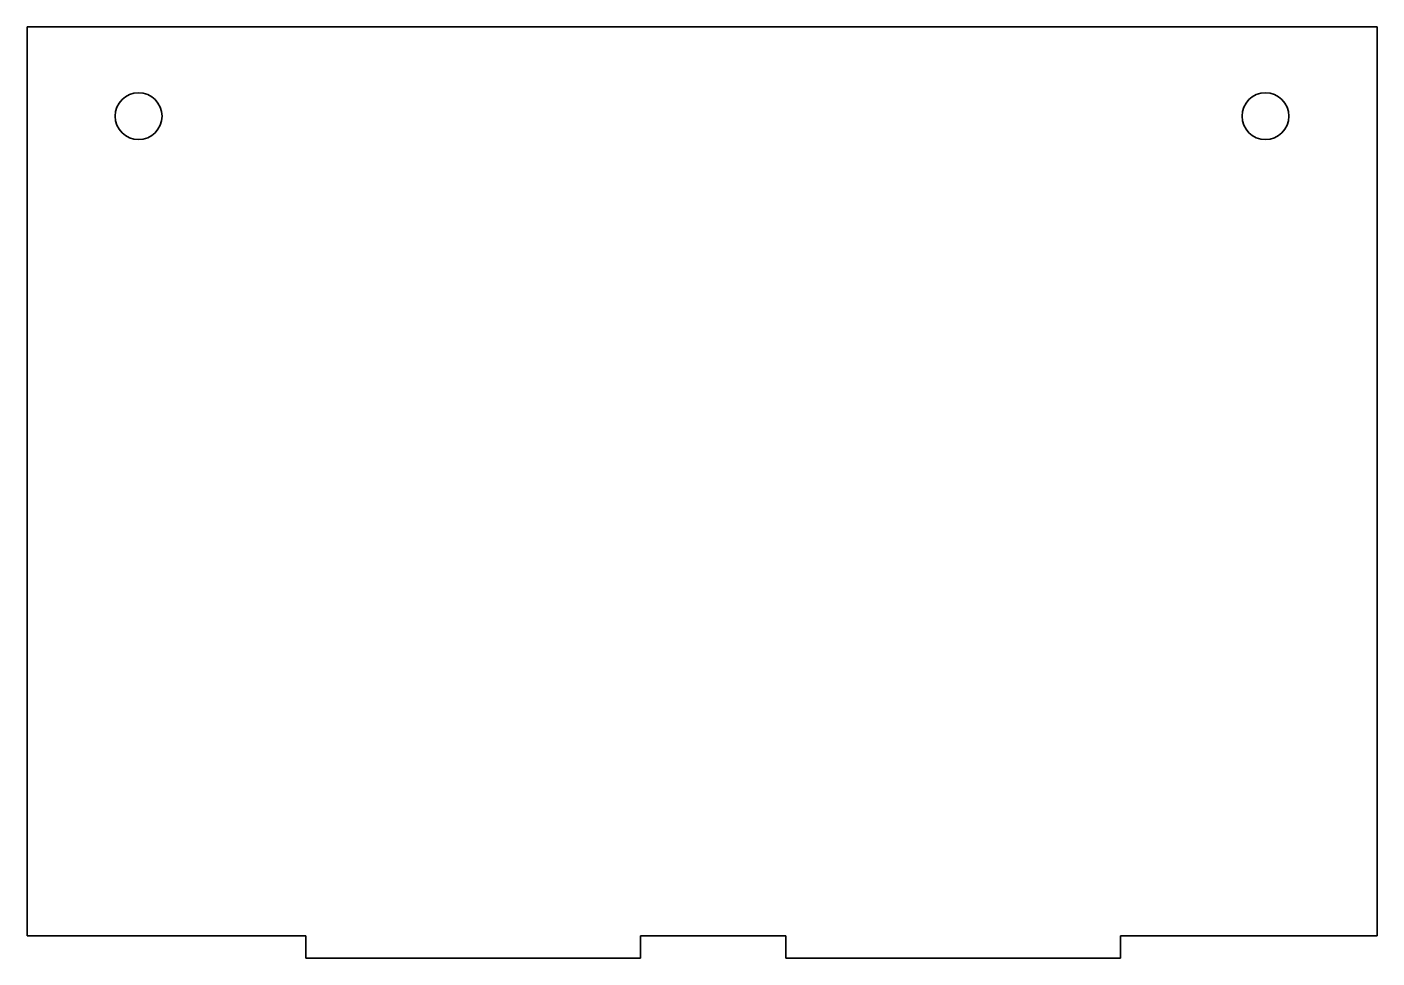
# Model space of a CAD drawing. Extents: x 153 to 274, y 125 to 209.
import ezdxf

# ---------------------------------------------------------------- set-up
doc = ezdxf.new("R2010")
doc.units = 0

msp = doc.modelspace()

# ---------------------------------------------------------------- linework, layer by layer
at = {"color": 7, "lineweight": 35}
for p, q in [((152.632935, 208.525452), (273.632935, 208.525452)), ((152.632935, 208.525452), (152.632935, 127.025452)), ((273.632935, 208.525452), (273.632935, 127.025452)), ((152.632935, 127.025452), (177.632935, 127.025452)), ((177.632935, 127.025452), (177.632935, 125.025452)), ((207.632935, 127.025452), (207.632935, 125.025452)), ((207.632935, 127.025452), (220.632935, 127.025452)), ((220.632935, 127.025452), (220.632935, 125.025452)), ((250.632935, 127.025452), (250.632935, 125.025452)), ((250.632935, 127.025452), (273.632935, 127.025452)), ((207.632935, 125.025452), (177.632935, 125.025452)), ((250.632935, 125.025452), (220.632935, 125.025452))]:
    msp.add_line(p, q, dxfattribs=at)
for centre in [(162.632935, 200.525452), (263.632935, 200.525452)]:
    msp.add_circle(centre, 2.1, dxfattribs=at)

doc.saveas('drawing.dxf')
